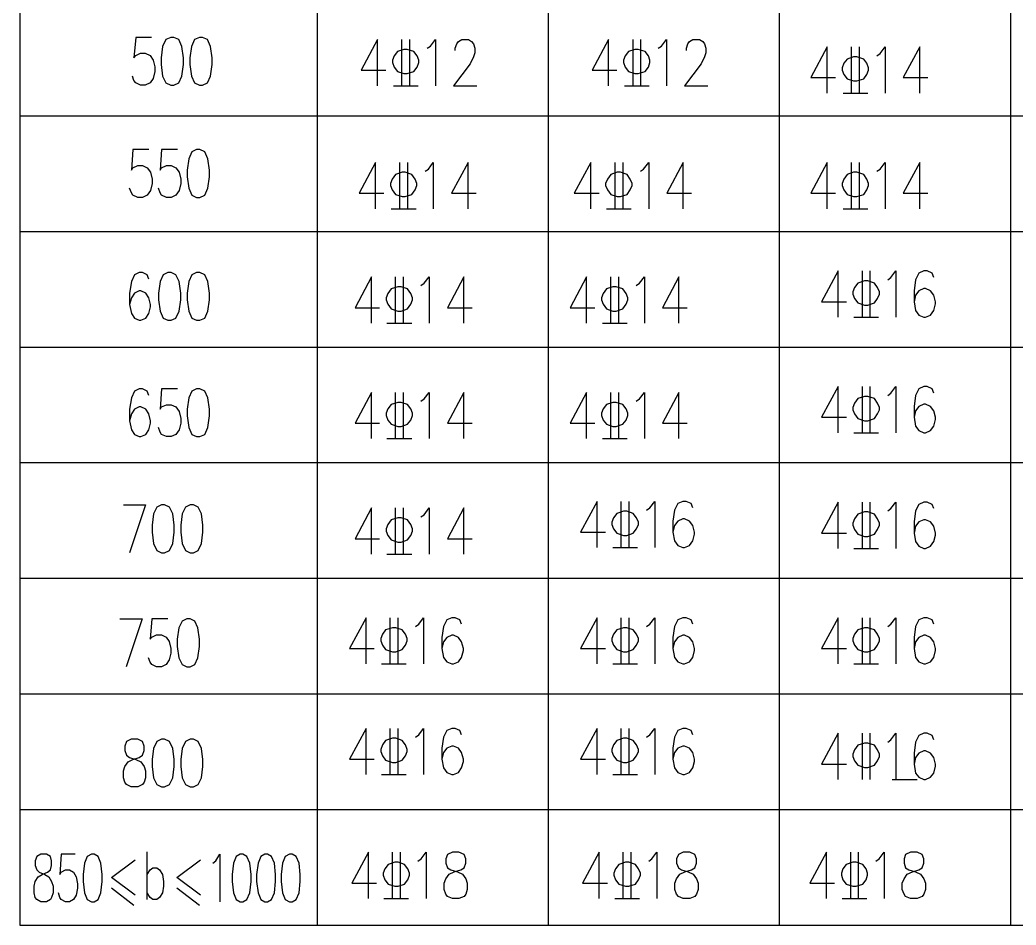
# Model space of a CAD drawing. Extents: x 3968514 to 5230306, y -516551 to -228246.
# Drawn here: x 4093341 to 4097670, y -330619 to -326686 of the extents above; entities that cross this region are included whole.
import ezdxf

# ---------------------------------------------------------------- set-up
doc = ezdxf.new("R2010")
doc.units = 0
doc.header["$LTSCALE"] = 1000
doc.header["$MEASUREMENT"] = 0
doc.layers.add('PUB_TEXT', color=7, linetype='Continuous')

# ---------------------------------------------------------------- blocks, each defined once
blk = doc.blocks.new('gegeehe')
at = {"color": 0, "linetype": 'Continuous'}
for points in [[(2737391.8, -7649416), (2752391.7, -7649416), (2752391.7, -7638865.4), (2737391.8, -7638865.4), (2737391.8, -7649416)], [(2739192.6, -7638865.4), (2739192.6, -7649416)], [(2740592.4, -7638865.4), (2740592.4, -7649416)], [(2741992.3, -7638865.4), (2741992.3, -7649416)], [(2743392.1, -7638865.4), (2743392.1, -7649416)], [(2738189.3, -7644039.3), (2738093.2, -7644039.3), (2738082.5, -7644162.8), (2738093.2, -7644149.1), (2738122.2, -7644135.4), (2738151.2, -7644135.4), (2738180.1, -7644149.1), (2738198.4, -7644176.6), (2738209.1, -7644217.7), (2738209.1, -7644246.7), (2738198.4, -7644287.9), (2738180.1, -7644315.3), (2738151.2, -7644329.1), (2738122.2, -7644329.1), (2738093.2, -7644315.3), (2738082.5, -7644301.6), (2738073.4, -7644274.2)], [(2738305.2, -7644039.3), (2738276.2, -7644053.1), (2738256.4, -7644094.2), (2738247.2, -7644162.8), (2738247.2, -7644204), (2738256.4, -7644274.2), (2738276.2, -7644315.3), (2738305.2, -7644329.1), (2738325, -7644329.1), (2738354, -7644315.3), (2738372.3, -7644274.2), (2738382.9, -7644204), (2738382.9, -7644162.8), (2738372.3, -7644094.2), (2738354, -7644053.1), (2738325, -7644039.3), (2738305.2, -7644039.3)], [(2738479, -7644039.3), (2738450, -7644053.1), (2738430.2, -7644094.2), (2738421.1, -7644162.8), (2738421.1, -7644204), (2738430.2, -7644274.2), (2738450, -7644315.3), (2738479, -7644329.1), (2738498.8, -7644329.1), (2738527.8, -7644315.3), (2738546.1, -7644274.2), (2738556.8, -7644204), (2738556.8, -7644162.8), (2738546.1, -7644094.2), (2738527.8, -7644053.1), (2738498.8, -7644039.3), (2738479, -7644039.3)], [(2739558, -7644332.1), (2739558, -7644051.5), (2739458.9, -7644239.1), (2739608.3, -7644239.1)], [(2739702.9, -7644051.5), (2739702.9, -7644332.1)], [(2739753.2, -7644332.1), (2739753.2, -7644051.5)], [(2739858.4, -7644104.9), (2739878.2, -7644092.7), (2739908.7, -7644051.5), (2739908.7, -7644332.1)], [(2740029.2, -7644118.6), (2740029.2, -7644104.9), (2740038.4, -7644079), (2740049, -7644065.3), (2740068.8, -7644051.5), (2740108.5, -7644051.5), (2740128.3, -7644065.3), (2740139, -7644079), (2740148.1, -7644104.9), (2740148.1, -7644132.3), (2740139, -7644158.3), (2740119.2, -7644199.4), (2740018.5, -7644332.1), (2740158.8, -7644332.1)], [(2740957.8, -7644332.1), (2740957.8, -7644051.5), (2740858.7, -7644239.1), (2741008.2, -7644239.1)], [(2741104.2, -7644051.5), (2741104.2, -7644332.1)], [(2741153, -7644332.1), (2741153, -7644051.5)], [(2741258.2, -7644104.9), (2741278.1, -7644092.7), (2741308.6, -7644051.5), (2741308.6, -7644332.1)], [(2741429, -7644118.6), (2741429, -7644104.9), (2741438.2, -7644079), (2741448.8, -7644065.3), (2741468.7, -7644051.5), (2741508.3, -7644051.5), (2741528.1, -7644065.3), (2741538.8, -7644079), (2741548, -7644104.9), (2741548, -7644132.3), (2741538.8, -7644158.3), (2741519, -7644199.4), (2741418.3, -7644332.1), (2741558.6, -7644332.1)], [(2739718.1, -7644112.5), (2739678.5, -7644124.7), (2739658.7, -7644152.2), (2739648, -7644178.1), (2739648, -7644191.8), (2739658.7, -7644219.3), (2739678.5, -7644245.2), (2739718.1, -7644258.9), (2739738, -7644258.9), (2739779.1, -7644245.2), (2739799, -7644219.3), (2739808.1, -7644191.8), (2739808.1, -7644178.1), (2739799, -7644152.2), (2739779.1, -7644124.7), (2739738, -7644112.5), (2739718.1, -7644112.5)], [(2741117.9, -7644112.5), (2741078.3, -7644124.7), (2741058.5, -7644152.2), (2741047.8, -7644178.1), (2741047.8, -7644191.8), (2741058.5, -7644219.3), (2741078.3, -7644245.2), (2741117.9, -7644258.9), (2741137.8, -7644258.9), (2741178.9, -7644245.2), (2741198.8, -7644219.3), (2741207.9, -7644191.8), (2741207.9, -7644178.1), (2741198.8, -7644152.2), (2741178.9, -7644124.7), (2741137.8, -7644112.5), (2741117.9, -7644112.5)], [(2742282.4, -7644377.9), (2742282.4, -7644097.3), (2742183.3, -7644283.3), (2742332.8, -7644283.3)], [(2742427.3, -7644097.3), (2742427.3, -7644377.9)], [(2742477.6, -7644377.9), (2742477.6, -7644097.3)], [(2742582.8, -7644150.6), (2742602.7, -7644136.9), (2742633.2, -7644097.3), (2742633.2, -7644377.9)], [(2742843.6, -7644377.9), (2742843.6, -7644097.3), (2742742.9, -7644283.3), (2742892.4, -7644283.3)], [(2742442.5, -7644156.7), (2742402.9, -7644170.5), (2742383.1, -7644196.4), (2742372.4, -7644223.8), (2742372.4, -7644237.6), (2742383.1, -7644263.5), (2742402.9, -7644290.9), (2742442.5, -7644303.1), (2742462.4, -7644303.1), (2742503.5, -7644290.9), (2742523.4, -7644263.5), (2742532.5, -7644237.6), (2742532.5, -7644223.8), (2742523.4, -7644196.4), (2742503.5, -7644170.5), (2742462.4, -7644156.7), (2742442.5, -7644156.7)], [(2739654.1, -7644332.1), (2739803.5, -7644332.1)], [(2741053.9, -7644332.1), (2741203.3, -7644332.1)], [(2742378.5, -7644377.9), (2742527.9, -7644377.9)], [(2737391.8, -7644515.1), (2752391.7, -7644515.1)], [(2738172.5, -7644719.4), (2738076.4, -7644719.4), (2738067.3, -7644842.9), (2738076.4, -7644829.2), (2738105.4, -7644815.5), (2738134.4, -7644815.5), (2738163.4, -7644829.2), (2738183.2, -7644856.7), (2738192.3, -7644897.8), (2738192.3, -7644925.3), (2738183.2, -7644966.5), (2738163.4, -7644995.4), (2738134.4, -7645009.2), (2738105.4, -7645009.2), (2738076.4, -7644995.4), (2738067.3, -7644981.7), (2738056.6, -7644952.7)], [(2738346.3, -7644719.4), (2738250.3, -7644719.4), (2738241.1, -7644842.9), (2738250.3, -7644829.2), (2738279.2, -7644815.5), (2738308.2, -7644815.5), (2738337.2, -7644829.2), (2738357, -7644856.7), (2738366.2, -7644897.8), (2738366.2, -7644925.3), (2738357, -7644966.5), (2738337.2, -7644995.4), (2738308.2, -7645009.2), (2738279.2, -7645009.2), (2738250.3, -7644995.4), (2738241.1, -7644981.7), (2738230.5, -7644952.7)], [(2738462.2, -7644719.4), (2738433.3, -7644733.1), (2738415, -7644774.3), (2738404.3, -7644842.9), (2738404.3, -7644884.1), (2738415, -7644952.7), (2738433.3, -7644995.4), (2738462.2, -7645009.2), (2738482.1, -7645009.2), (2738511, -7644995.4), (2738530.8, -7644952.7), (2738540, -7644884.1), (2738540, -7644842.9), (2738530.8, -7644774.3), (2738511, -7644733.1), (2738482.1, -7644719.4), (2738462.2, -7644719.4)], [(2739546.7, -7645077.8), (2739546.7, -7644797.2), (2739446.1, -7644983.2), (2739597, -7644983.2)], [(2739691.6, -7644797.2), (2739691.6, -7645077.8)], [(2739741.9, -7645077.8), (2739741.9, -7644797.2)], [(2739847.1, -7644850.6), (2739866.9, -7644836.8), (2739895.9, -7644797.2), (2739895.9, -7645077.8)], [(2740106.3, -7645077.8), (2740106.3, -7644797.2), (2740007.2, -7644983.2), (2740156.6, -7644983.2)], [(2740850.1, -7645077.8), (2740850.1, -7644797.2), (2740749.5, -7644983.2), (2740900.5, -7644983.2)], [(2740995, -7644797.2), (2740995, -7645077.8)], [(2741045.3, -7645077.8), (2741045.3, -7644797.2)], [(2741150.5, -7644850.6), (2741170.4, -7644836.8), (2741200.9, -7644797.2), (2741200.9, -7645077.8)], [(2741409.8, -7645077.8), (2741409.8, -7644797.2), (2741310.6, -7644983.2), (2741460.1, -7644983.2)], [(2742282.4, -7645077.8), (2742282.4, -7644797.2), (2742183.3, -7644983.2), (2742332.8, -7644983.2)], [(2742427.3, -7644797.2), (2742427.3, -7645077.8)], [(2742477.6, -7645077.8), (2742477.6, -7644797.2)], [(2742582.8, -7644850.6), (2742602.7, -7644836.8), (2742633.2, -7644797.2), (2742633.2, -7645077.8)], [(2742843.6, -7645077.8), (2742843.6, -7644797.2), (2742742.9, -7644983.2), (2742892.4, -7644983.2)], [(2739706.8, -7644856.7), (2739667.2, -7644870.4), (2739647.3, -7644897.8), (2739636.7, -7644923.8), (2739636.7, -7644937.5), (2739647.3, -7644963.4), (2739667.2, -7644990.9), (2739706.8, -7645003.1), (2739726.6, -7645003.1), (2739766.3, -7644990.9), (2739786.1, -7644963.4), (2739796.8, -7644937.5), (2739796.8, -7644923.8), (2739786.1, -7644897.8), (2739766.3, -7644870.4), (2739726.6, -7644856.7), (2739706.8, -7644856.7)], [(2741010.3, -7644856.7), (2740970.6, -7644870.4), (2740950.8, -7644897.8), (2740940.1, -7644923.8), (2740940.1, -7644937.5), (2740950.8, -7644963.4), (2740970.6, -7644990.9), (2741010.3, -7645003.1), (2741030.1, -7645003.1), (2741069.7, -7644990.9), (2741089.5, -7644963.4), (2741100.2, -7644937.5), (2741100.2, -7644923.8), (2741089.5, -7644897.8), (2741069.7, -7644870.4), (2741030.1, -7644856.7), (2741010.3, -7644856.7)], [(2742442.5, -7644856.7), (2742402.9, -7644870.4), (2742383.1, -7644897.8), (2742372.4, -7644923.8), (2742372.4, -7644937.5), (2742383.1, -7644963.4), (2742402.9, -7644990.9), (2742442.5, -7645003.1), (2742462.4, -7645003.1), (2742503.5, -7644990.9), (2742523.4, -7644963.4), (2742532.5, -7644937.5), (2742532.5, -7644923.8), (2742523.4, -7644897.8), (2742503.5, -7644870.4), (2742462.4, -7644856.7), (2742442.5, -7644856.7)], [(2739641.2, -7645077.8), (2739792.2, -7645077.8)], [(2740944.7, -7645077.8), (2741095.6, -7645077.8)], [(2742378.5, -7645077.8), (2742527.9, -7645077.8)], [(2737391.8, -7645215), (2752391.7, -7645215)], [(2738172.5, -7645504.7), (2738163.4, -7645477.3), (2738134.4, -7645463.6), (2738114.6, -7645463.6), (2738085.6, -7645477.3), (2738067.3, -7645518.5), (2738056.6, -7645588.6), (2738056.6, -7645657.2), (2738067.3, -7645712.1), (2738085.6, -7645739.6), (2738114.6, -7645753.3), (2738125.2, -7645753.3), (2738154.2, -7645739.6), (2738172.5, -7645712.1), (2738183.2, -7645670.9), (2738183.2, -7645657.2), (2738172.5, -7645616.1), (2738154.2, -7645588.6), (2738125.2, -7645574.9), (2738114.6, -7645574.9), (2738085.6, -7645588.6), (2738067.3, -7645616.1), (2738056.6, -7645657.2)], [(2738288.4, -7645463.6), (2738259.4, -7645477.3), (2738241.1, -7645518.5), (2738230.5, -7645588.6), (2738230.5, -7645629.8), (2738241.1, -7645698.4), (2738259.4, -7645739.6), (2738288.4, -7645753.3), (2738308.2, -7645753.3), (2738337.2, -7645739.6), (2738357, -7645698.4), (2738366.2, -7645629.8), (2738366.2, -7645588.6), (2738357, -7645518.5), (2738337.2, -7645477.3), (2738308.2, -7645463.6), (2738288.4, -7645463.6)], [(2738462.2, -7645463.6), (2738433.3, -7645477.3), (2738415, -7645518.5), (2738404.3, -7645588.6), (2738404.3, -7645629.8), (2738415, -7645698.4), (2738433.3, -7645739.6), (2738462.2, -7645753.3), (2738482.1, -7645753.3), (2738511, -7645739.6), (2738530.8, -7645698.4), (2738540, -7645629.8), (2738540, -7645588.6), (2738530.8, -7645518.5), (2738511, -7645477.3), (2738482.1, -7645463.6), (2738462.2, -7645463.6)], [(2742348.3, -7645735), (2742348.3, -7645454.4), (2742247.7, -7645640.4), (2742398.7, -7645640.4)], [(2742493.2, -7645454.4), (2742493.2, -7645735)], [(2742543.5, -7645735), (2742543.5, -7645454.4)], [(2742648.7, -7645507.8), (2742668.6, -7645494.1), (2742697.5, -7645454.4), (2742697.5, -7645735)], [(2742927.8, -7645494.1), (2742918.6, -7645468.1), (2742888.1, -7645454.4), (2742868.3, -7645454.4), (2742837.8, -7645468.1), (2742818, -7645507.8), (2742808.8, -7645574.9), (2742808.8, -7645640.4), (2742818, -7645693.8), (2742837.8, -7645721.3), (2742868.3, -7645735), (2742877.5, -7645735), (2742908, -7645721.3), (2742927.8, -7645693.8), (2742938.5, -7645654.2), (2742938.5, -7645640.4), (2742927.8, -7645600.8), (2742908, -7645574.9), (2742877.5, -7645561.2), (2742868.3, -7645561.2), (2742837.8, -7645574.9), (2742818, -7645600.8), (2742808.8, -7645640.4)], [(2739520.8, -7645770.1), (2739520.8, -7645489.5), (2739421.7, -7645677), (2739571.1, -7645677)], [(2739665.6, -7645489.5), (2739665.6, -7645770.1)], [(2739716, -7645770.1), (2739716, -7645489.5)], [(2739821.2, -7645542.9), (2739841, -7645529.1), (2739871.5, -7645489.5), (2739871.5, -7645770.1)], [(2740080.4, -7645770.1), (2740080.4, -7645489.5), (2739981.3, -7645677), (2740130.7, -7645677)], [(2740824.2, -7645770.1), (2740824.2, -7645489.5), (2740725.1, -7645677), (2740874.5, -7645677)], [(2740969.1, -7645489.5), (2740969.1, -7645770.1)], [(2741019.4, -7645770.1), (2741019.4, -7645489.5)], [(2741124.6, -7645542.9), (2741144.4, -7645529.1), (2741174.9, -7645489.5), (2741174.9, -7645770.1)], [(2741383.8, -7645770.1), (2741383.8, -7645489.5), (2741284.7, -7645677), (2741434.2, -7645677)], [(2742508.4, -7645513.9), (2742468.8, -7645527.6), (2742447.4, -7645555.1), (2742438.3, -7645581), (2742438.3, -7645594.7), (2742447.4, -7645620.6), (2742468.8, -7645648.1), (2742508.4, -7645661.8), (2742528.3, -7645661.8), (2742567.9, -7645648.1), (2742587.7, -7645620.6), (2742598.4, -7645594.7), (2742598.4, -7645581), (2742587.7, -7645555.1), (2742567.9, -7645527.6), (2742528.3, -7645513.9), (2742508.4, -7645513.9)], [(2739680.9, -7645550.5), (2739641.2, -7645562.7), (2739621.4, -7645590.1), (2739610.8, -7645616.1), (2739610.8, -7645629.8), (2739621.4, -7645655.7), (2739641.2, -7645683.1), (2739680.9, -7645696.9), (2739700.7, -7645696.9), (2739740.4, -7645683.1), (2739760.2, -7645655.7), (2739770.9, -7645629.8), (2739770.9, -7645616.1), (2739760.2, -7645590.1), (2739740.4, -7645562.7), (2739700.7, -7645550.5), (2739680.9, -7645550.5)], [(2740984.3, -7645550.5), (2740944.7, -7645562.7), (2740924.9, -7645590.1), (2740914.2, -7645616.1), (2740914.2, -7645629.8), (2740924.9, -7645655.7), (2740944.7, -7645683.1), (2740984.3, -7645696.9), (2741004.2, -7645696.9), (2741043.8, -7645683.1), (2741065.1, -7645655.7), (2741074.3, -7645629.8), (2741074.3, -7645616.1), (2741065.1, -7645590.1), (2741043.8, -7645562.7), (2741004.2, -7645550.5), (2740984.3, -7645550.5)], [(2742442.9, -7645735), (2742593.8, -7645735)], [(2739615.3, -7645770.1), (2739766.3, -7645770.1)], [(2740920.3, -7645770.1), (2741069.7, -7645770.1)], [(2737391.8, -7645914.9), (2752391.7, -7645914.9)], [(2738172.5, -7646209.2), (2738163.4, -7646181.8), (2738134.4, -7646168.1), (2738114.6, -7646168.1), (2738085.6, -7646181.8), (2738067.3, -7646223), (2738056.6, -7646291.6), (2738056.6, -7646361.7), (2738067.3, -7646416.6), (2738085.6, -7646444.1), (2738114.6, -7646457.8), (2738125.2, -7646457.8), (2738154.2, -7646444.1), (2738172.5, -7646416.6), (2738183.2, -7646375.4), (2738183.2, -7646361.7), (2738172.5, -7646319), (2738154.2, -7646291.6), (2738125.2, -7646277.8), (2738114.6, -7646277.8), (2738085.6, -7646291.6), (2738067.3, -7646319), (2738056.6, -7646361.7)], [(2738346.3, -7646168.1), (2738250.3, -7646168.1), (2738241.1, -7646291.6), (2738250.3, -7646277.8), (2738279.2, -7646264.1), (2738308.2, -7646264.1), (2738337.2, -7646277.8), (2738357, -7646305.3), (2738366.2, -7646348), (2738366.2, -7646375.4), (2738357, -7646416.6), (2738337.2, -7646444.1), (2738308.2, -7646457.8), (2738279.2, -7646457.8), (2738250.3, -7646444.1), (2738241.1, -7646430.3), (2738230.5, -7646402.9)], [(2738462.2, -7646168.1), (2738433.3, -7646181.8), (2738415, -7646223), (2738404.3, -7646291.6), (2738404.3, -7646332.7), (2738415, -7646402.9), (2738433.3, -7646444.1), (2738462.2, -7646457.8), (2738482.1, -7646457.8), (2738511, -7646444.1), (2738530.8, -7646402.9), (2738540, -7646332.7), (2738540, -7646291.6), (2738530.8, -7646223), (2738511, -7646181.8), (2738482.1, -7646168.1), (2738462.2, -7646168.1)], [(2742348.3, -7646434.9), (2742348.3, -7646154.3), (2742247.7, -7646340.4), (2742398.7, -7646340.4)], [(2742493.2, -7646154.3), (2742493.2, -7646434.9)], [(2742543.5, -7646434.9), (2742543.5, -7646154.3)], [(2742648.7, -7646207.7), (2742668.6, -7646194), (2742697.5, -7646154.3), (2742697.5, -7646434.9)], [(2742927.8, -7646194), (2742918.6, -7646168.1), (2742888.1, -7646154.3), (2742868.3, -7646154.3), (2742837.8, -7646168.1), (2742818, -7646207.7), (2742808.8, -7646274.8), (2742808.8, -7646340.4), (2742818, -7646393.7), (2742837.8, -7646421.2), (2742868.3, -7646434.9), (2742877.5, -7646434.9), (2742908, -7646421.2), (2742927.8, -7646393.7), (2742938.5, -7646354.1), (2742938.5, -7646340.4), (2742927.8, -7646300.7), (2742908, -7646274.8), (2742877.5, -7646261.1), (2742868.3, -7646261.1), (2742837.8, -7646274.8), (2742818, -7646300.7), (2742808.8, -7646340.4)], [(2739520.8, -7646470), (2739520.8, -7646189.4), (2739421.7, -7646377), (2739571.1, -7646377)], [(2739665.6, -7646189.4), (2739665.6, -7646470)], [(2739716, -7646470), (2739716, -7646189.4)], [(2739821.2, -7646242.8), (2739841, -7646229.1), (2739871.5, -7646189.4), (2739871.5, -7646470)], [(2740080.4, -7646470), (2740080.4, -7646189.4), (2739981.3, -7646377), (2740130.7, -7646377)], [(2740824.2, -7646470), (2740824.2, -7646189.4), (2740725.1, -7646377), (2740874.5, -7646377)], [(2740969.1, -7646189.4), (2740969.1, -7646470)], [(2741019.4, -7646470), (2741019.4, -7646189.4)], [(2741124.6, -7646242.8), (2741144.4, -7646229.1), (2741174.9, -7646189.4), (2741174.9, -7646470)], [(2741383.8, -7646470), (2741383.8, -7646189.4), (2741284.7, -7646377), (2741434.2, -7646377)], [(2742508.4, -7646213.8), (2742468.8, -7646227.5), (2742447.4, -7646255), (2742438.3, -7646280.9), (2742438.3, -7646294.6), (2742447.4, -7646320.5), (2742468.8, -7646348), (2742508.4, -7646361.7), (2742528.3, -7646361.7), (2742567.9, -7646348), (2742587.7, -7646320.5), (2742598.4, -7646294.6), (2742598.4, -7646280.9), (2742587.7, -7646255), (2742567.9, -7646227.5), (2742528.3, -7646213.8), (2742508.4, -7646213.8)], [(2739680.9, -7646250.4), (2739641.2, -7646262.6), (2739621.4, -7646290), (2739610.8, -7646316), (2739610.8, -7646329.7), (2739621.4, -7646357.1), (2739641.2, -7646383.1), (2739680.9, -7646396.8), (2739700.7, -7646396.8), (2739740.4, -7646383.1), (2739760.2, -7646357.1), (2739770.9, -7646329.7), (2739770.9, -7646316), (2739760.2, -7646290), (2739740.4, -7646262.6), (2739700.7, -7646250.4), (2739680.9, -7646250.4)], [(2740984.3, -7646250.4), (2740944.7, -7646262.6), (2740924.9, -7646290), (2740914.2, -7646316), (2740914.2, -7646329.7), (2740924.9, -7646357.1), (2740944.7, -7646383.1), (2740984.3, -7646396.8), (2741004.2, -7646396.8), (2741043.8, -7646383.1), (2741065.1, -7646357.1), (2741074.3, -7646329.7), (2741074.3, -7646316), (2741065.1, -7646290), (2741043.8, -7646262.6), (2741004.2, -7646250.4), (2740984.3, -7646250.4)], [(2739615.3, -7646470), (2739766.3, -7646470)], [(2740920.3, -7646470), (2741069.7, -7646470)], [(2742442.9, -7646434.9), (2742593.8, -7646434.9)], [(2737391.8, -7646614.8), (2752391.7, -7646614.8)], [(2740888.2, -7647128.7), (2740888.2, -7646849.7), (2740787.5, -7647035.7), (2740938.5, -7647035.7)], [(2741033, -7646849.7), (2741033, -7647128.7)], [(2741083.4, -7647128.7), (2741083.4, -7646849.7)], [(2741188.6, -7646903), (2741208.4, -7646889.3), (2741237.4, -7646849.7), (2741237.4, -7647128.7)], [(2741467.6, -7646889.3), (2741458.5, -7646863.4), (2741428, -7646849.7), (2741408.2, -7646849.7), (2741377.7, -7646863.4), (2741357.8, -7646903), (2741347.2, -7646970.1), (2741347.2, -7647035.7), (2741357.8, -7647089.1), (2741377.7, -7647116.5), (2741408.2, -7647128.7), (2741417.3, -7647128.7), (2741447.8, -7647116.5), (2741467.6, -7647089.1), (2741478.3, -7647049.4), (2741478.3, -7647035.7), (2741467.6, -7646996.1), (2741447.8, -7646970.1), (2741417.3, -7646956.4), (2741408.2, -7646956.4), (2741377.7, -7646970.1), (2741357.8, -7646996.1), (2741347.2, -7647035.7)], [(2738018.5, -7646871), (2738152.7, -7646871), (2738056.6, -7647160.8)], [(2738250.3, -7646871), (2738221.3, -7646884.7), (2738201.5, -7646925.9), (2738192.3, -7646994.5), (2738192.3, -7647035.7), (2738201.5, -7647105.9), (2738221.3, -7647147), (2738250.3, -7647160.8), (2738268.6, -7647160.8), (2738297.5, -7647147), (2738317.4, -7647105.9), (2738326.5, -7647035.7), (2738326.5, -7646994.5), (2738317.4, -7646925.9), (2738297.5, -7646884.7), (2738268.6, -7646871), (2738250.3, -7646871)], [(2738424.1, -7646871), (2738395.1, -7646884.7), (2738375.3, -7646925.9), (2738366.2, -7646994.5), (2738366.2, -7647035.7), (2738375.3, -7647105.9), (2738395.1, -7647147), (2738424.1, -7647160.8), (2738442.4, -7647160.8), (2738471.4, -7647147), (2738491.2, -7647105.9), (2738500.4, -7647035.7), (2738500.4, -7646994.5), (2738491.2, -7646925.9), (2738471.4, -7646884.7), (2738442.4, -7646871), (2738424.1, -7646871)], [(2739520.8, -7647169.9), (2739520.8, -7646889.3), (2739421.7, -7647076.9), (2739571.1, -7647076.9)], [(2739665.6, -7646889.3), (2739665.6, -7647169.9)], [(2739716, -7647169.9), (2739716, -7646889.3)], [(2739821.2, -7646942.7), (2739841, -7646930.5), (2739871.5, -7646889.3), (2739871.5, -7647169.9)], [(2740080.4, -7647169.9), (2740080.4, -7646889.3), (2739981.3, -7647076.9), (2740130.7, -7647076.9)], [(2741048.3, -7646909.1), (2741007.1, -7646922.9), (2740987.3, -7646948.8), (2740978.2, -7646976.2), (2740978.2, -7646990), (2740987.3, -7647015.9), (2741007.1, -7647043.3), (2741048.3, -7647055.5), (2741068.1, -7647055.5), (2741107.8, -7647043.3), (2741127.6, -7647015.9), (2741138.3, -7646990), (2741138.3, -7646976.2), (2741127.6, -7646948.8), (2741107.8, -7646922.9), (2741068.1, -7646909.1), (2741048.3, -7646909.1)], [(2742348.3, -7647134.8), (2742348.3, -7646854.3), (2742247.7, -7647041.8), (2742398.7, -7647041.8)], [(2742493.2, -7646854.3), (2742493.2, -7647134.8)], [(2742543.5, -7647134.8), (2742543.5, -7646854.3)], [(2742648.7, -7646907.6), (2742668.6, -7646893.9), (2742697.5, -7646854.3), (2742697.5, -7647134.8)], [(2742927.8, -7646893.9), (2742918.6, -7646868), (2742888.1, -7646854.3), (2742868.3, -7646854.3), (2742837.8, -7646868), (2742818, -7646907.6), (2742808.8, -7646974.7), (2742808.8, -7647041.8), (2742818, -7647093.7), (2742837.8, -7647121.1), (2742868.3, -7647134.8), (2742877.5, -7647134.8), (2742908, -7647121.1), (2742927.8, -7647093.7), (2742938.5, -7647054), (2742938.5, -7647041.8), (2742927.8, -7647000.6), (2742908, -7646974.7), (2742877.5, -7646961), (2742868.3, -7646961), (2742837.8, -7646974.7), (2742818, -7647000.6), (2742808.8, -7647041.8)], [(2739680.9, -7646950.3), (2739641.2, -7646962.5), (2739621.4, -7646990), (2739610.8, -7647015.9), (2739610.8, -7647029.6), (2739621.4, -7647057.1), (2739641.2, -7647083), (2739680.9, -7647096.7), (2739700.7, -7647096.7), (2739740.4, -7647083), (2739760.2, -7647057.1), (2739770.9, -7647029.6), (2739770.9, -7647015.9), (2739760.2, -7646990), (2739740.4, -7646962.5), (2739700.7, -7646950.3), (2739680.9, -7646950.3)], [(2742508.4, -7646913.7), (2742468.8, -7646927.4), (2742447.4, -7646954.9), (2742438.3, -7646980.8), (2742438.3, -7646994.5), (2742447.4, -7647020.5), (2742468.8, -7647047.9), (2742508.4, -7647061.6), (2742528.3, -7647061.6), (2742567.9, -7647047.9), (2742587.7, -7647020.5), (2742598.4, -7646994.5), (2742598.4, -7646980.8), (2742587.7, -7646954.9), (2742567.9, -7646927.4), (2742528.3, -7646913.7), (2742508.4, -7646913.7)], [(2740982.7, -7647128.7), (2741132.2, -7647128.7)], [(2742442.9, -7647134.8), (2742593.8, -7647134.8)], [(2739615.3, -7647169.9), (2739766.3, -7647169.9)], [(2737391.8, -7647314.8), (2752391.7, -7647314.8)], [(2737997.2, -7647561.8), (2738132.9, -7647561.8), (2738035.3, -7647851.5)], [(2738286.9, -7647561.8), (2738190.8, -7647561.8), (2738180.1, -7647685.3), (2738190.8, -7647671.6), (2738219.8, -7647657.9), (2738248.8, -7647657.9), (2738277.7, -7647671.6), (2738296, -7647699), (2738306.7, -7647741.7), (2738306.7, -7647769.2), (2738296, -7647810.3), (2738277.7, -7647837.8), (2738248.8, -7647851.5), (2738219.8, -7647851.5), (2738190.8, -7647837.8), (2738180.1, -7647824.1), (2738171, -7647796.6)], [(2738402.8, -7647561.8), (2738373.8, -7647575.5), (2738354, -7647616.7), (2738344.8, -7647685.3), (2738344.8, -7647728), (2738354, -7647796.6), (2738373.8, -7647837.8), (2738402.8, -7647851.5), (2738422.6, -7647851.5), (2738451.6, -7647837.8), (2738469.9, -7647796.6), (2738480.5, -7647728), (2738480.5, -7647685.3), (2738469.9, -7647616.7), (2738451.6, -7647575.5), (2738422.6, -7647561.8), (2738402.8, -7647561.8)], [(2739488.4, -7647834.7), (2739488.4, -7647554.2), (2739387.7, -7647741.7), (2739537.2, -7647741.7)], [(2739633.2, -7647554.2), (2739633.2, -7647834.7)], [(2739683.6, -7647834.7), (2739683.6, -7647554.2)], [(2739787.2, -7647607.5), (2739808.6, -7647593.8), (2739837.6, -7647554.2), (2739837.6, -7647834.7)], [(2740067.8, -7647593.8), (2740057.1, -7647567.9), (2740028.2, -7647554.2), (2740008.4, -7647554.2), (2739977.9, -7647567.9), (2739958, -7647607.5), (2739947.4, -7647674.6), (2739947.4, -7647741.7), (2739958, -7647795.1), (2739977.9, -7647821), (2740008.4, -7647834.7), (2740017.5, -7647834.7), (2740048, -7647821), (2740067.8, -7647795.1), (2740078.5, -7647753.9), (2740078.5, -7647741.7), (2740067.8, -7647700.6), (2740048, -7647674.6), (2740017.5, -7647660.9), (2740008.4, -7647660.9), (2739977.9, -7647674.6), (2739958, -7647700.6), (2739947.4, -7647741.7)], [(2740888.2, -7647834.7), (2740888.2, -7647554.2), (2740787.5, -7647741.7), (2740938.5, -7647741.7)], [(2741033, -7647554.2), (2741033, -7647834.7)], [(2741083.4, -7647834.7), (2741083.4, -7647554.2)], [(2741188.6, -7647607.5), (2741208.4, -7647593.8), (2741237.4, -7647554.2), (2741237.4, -7647834.7)], [(2741467.6, -7647593.8), (2741458.5, -7647567.9), (2741428, -7647554.2), (2741408.2, -7647554.2), (2741377.7, -7647567.9), (2741357.8, -7647607.5), (2741347.2, -7647674.6), (2741347.2, -7647741.7), (2741357.8, -7647795.1), (2741377.7, -7647821), (2741408.2, -7647834.7), (2741417.3, -7647834.7), (2741447.8, -7647821), (2741467.6, -7647795.1), (2741478.3, -7647753.9), (2741478.3, -7647741.7), (2741467.6, -7647700.6), (2741447.8, -7647674.6), (2741417.3, -7647660.9), (2741408.2, -7647660.9), (2741377.7, -7647674.6), (2741357.8, -7647700.6), (2741347.2, -7647741.7)], [(2742348.3, -7647834.7), (2742348.3, -7647554.2), (2742247.7, -7647741.7), (2742398.7, -7647741.7)], [(2742493.2, -7647554.2), (2742493.2, -7647834.7)], [(2742543.5, -7647834.7), (2742543.5, -7647554.2)], [(2742648.7, -7647607.5), (2742668.6, -7647593.8), (2742697.5, -7647554.2), (2742697.5, -7647834.7)], [(2742927.8, -7647593.8), (2742918.6, -7647567.9), (2742888.1, -7647554.2), (2742868.3, -7647554.2), (2742837.8, -7647567.9), (2742818, -7647607.5), (2742808.8, -7647674.6), (2742808.8, -7647741.7), (2742818, -7647795.1), (2742837.8, -7647821), (2742868.3, -7647834.7), (2742877.5, -7647834.7), (2742908, -7647821), (2742927.8, -7647795.1), (2742938.5, -7647753.9), (2742938.5, -7647741.7), (2742927.8, -7647700.6), (2742908, -7647674.6), (2742877.5, -7647660.9), (2742868.3, -7647660.9), (2742837.8, -7647674.6), (2742818, -7647700.6), (2742808.8, -7647741.7)], [(2739648.5, -7647615.2), (2739607.3, -7647627.4), (2739587.5, -7647654.8), (2739578.3, -7647680.7), (2739578.3, -7647694.5), (2739587.5, -7647720.4), (2739607.3, -7647747.8), (2739648.5, -7647761.6), (2739668.3, -7647761.6), (2739708, -7647747.8), (2739727.8, -7647720.4), (2739738.5, -7647694.5), (2739738.5, -7647680.7), (2739727.8, -7647654.8), (2739708, -7647627.4), (2739668.3, -7647615.2), (2739648.5, -7647615.2)], [(2741048.3, -7647615.2), (2741007.1, -7647627.4), (2740987.3, -7647654.8), (2740978.2, -7647680.7), (2740978.2, -7647694.5), (2740987.3, -7647720.4), (2741007.1, -7647747.8), (2741048.3, -7647761.6), (2741068.1, -7647761.6), (2741107.8, -7647747.8), (2741127.6, -7647720.4), (2741138.3, -7647694.5), (2741138.3, -7647680.7), (2741127.6, -7647654.8), (2741107.8, -7647627.4), (2741068.1, -7647615.2), (2741048.3, -7647615.2)], [(2742508.4, -7647615.2), (2742468.8, -7647627.4), (2742447.4, -7647654.8), (2742438.3, -7647680.7), (2742438.3, -7647694.5), (2742447.4, -7647720.4), (2742468.8, -7647747.8), (2742508.4, -7647761.6), (2742528.3, -7647761.6), (2742567.9, -7647747.8), (2742587.7, -7647720.4), (2742598.4, -7647694.5), (2742598.4, -7647680.7), (2742587.7, -7647654.8), (2742567.9, -7647627.4), (2742528.3, -7647615.2), (2742508.4, -7647615.2)], [(2739582.9, -7647834.7), (2739732.4, -7647834.7)], [(2740982.7, -7647834.7), (2741132.2, -7647834.7)], [(2742442.9, -7647834.7), (2742593.8, -7647834.7)], [(2737391.8, -7648014.7), (2752391.7, -7648014.7)], [(2739488.4, -7648504.2), (2739488.4, -7648225.1), (2739387.7, -7648411.1), (2739537.2, -7648411.1)], [(2739633.2, -7648225.1), (2739633.2, -7648504.2)], [(2739683.6, -7648504.2), (2739683.6, -7648225.1)], [(2739787.2, -7648278.5), (2739808.6, -7648264.8), (2739837.6, -7648225.1), (2739837.6, -7648504.2)], [(2740067.8, -7648264.8), (2740057.1, -7648237.3), (2740028.2, -7648225.1), (2740008.4, -7648225.1), (2739977.9, -7648237.3), (2739958, -7648278.5), (2739947.4, -7648344.1), (2739947.4, -7648411.1), (2739958, -7648464.5), (2739977.9, -7648492), (2740008.4, -7648504.2), (2740017.5, -7648504.2), (2740048, -7648492), (2740067.8, -7648464.5), (2740078.5, -7648424.9), (2740078.5, -7648411.1), (2740067.8, -7648371.5), (2740048, -7648344.1), (2740017.5, -7648331.9), (2740008.4, -7648331.9), (2739977.9, -7648344.1), (2739958, -7648371.5), (2739947.4, -7648411.1)], [(2740888.2, -7648504.2), (2740888.2, -7648225.1), (2740787.5, -7648411.1), (2740938.5, -7648411.1)], [(2741033, -7648225.1), (2741033, -7648504.2)], [(2741083.4, -7648504.2), (2741083.4, -7648225.1)], [(2741188.6, -7648278.5), (2741208.4, -7648264.8), (2741237.4, -7648225.1), (2741237.4, -7648504.2)], [(2741467.6, -7648264.8), (2741458.5, -7648237.3), (2741428, -7648225.1), (2741408.2, -7648225.1), (2741377.7, -7648237.3), (2741357.8, -7648278.5), (2741347.2, -7648344.1), (2741347.2, -7648411.1), (2741357.8, -7648464.5), (2741377.7, -7648492), (2741408.2, -7648504.2), (2741417.3, -7648504.2), (2741447.8, -7648492), (2741467.6, -7648464.5), (2741478.3, -7648424.9), (2741478.3, -7648411.1), (2741467.6, -7648371.5), (2741447.8, -7648344.1), (2741417.3, -7648331.9), (2741408.2, -7648331.9), (2741377.7, -7648344.1), (2741357.8, -7648371.5), (2741347.2, -7648411.1)], [(2738065.8, -7648290.7), (2738036.8, -7648304.4), (2738027.6, -7648331.9), (2738027.6, -7648359.3), (2738036.8, -7648386.8), (2738056.6, -7648400.5), (2738094.7, -7648414.2), (2738123.7, -7648427.9), (2738143.5, -7648455.4), (2738152.7, -7648482.8), (2738152.7, -7648524), (2738143.5, -7648551.4), (2738134.4, -7648565.2), (2738105.4, -7648578.9), (2738065.8, -7648578.9), (2738036.8, -7648565.2), (2738027.6, -7648551.4), (2738018.5, -7648524), (2738018.5, -7648482.8), (2738027.6, -7648455.4), (2738047.5, -7648427.9), (2738076.4, -7648414.2), (2738114.6, -7648400.5), (2738134.4, -7648386.8), (2738143.5, -7648359.3), (2738143.5, -7648331.9), (2738134.4, -7648304.4), (2738105.4, -7648290.7), (2738065.8, -7648290.7)], [(2738250.3, -7648290.7), (2738221.3, -7648304.4), (2738201.5, -7648345.6), (2738192.3, -7648414.2), (2738192.3, -7648455.4), (2738201.5, -7648524), (2738221.3, -7648565.2), (2738250.3, -7648578.9), (2738268.6, -7648578.9), (2738297.5, -7648565.2), (2738317.4, -7648524), (2738326.5, -7648455.4), (2738326.5, -7648414.2), (2738317.4, -7648345.6), (2738297.5, -7648304.4), (2738268.6, -7648290.7), (2738250.3, -7648290.7)], [(2738424.1, -7648290.7), (2738395.1, -7648304.4), (2738375.3, -7648345.6), (2738366.2, -7648414.2), (2738366.2, -7648455.4), (2738375.3, -7648524), (2738395.1, -7648565.2), (2738424.1, -7648578.9), (2738442.4, -7648578.9), (2738471.4, -7648565.2), (2738491.2, -7648524), (2738500.4, -7648455.4), (2738500.4, -7648414.2), (2738491.2, -7648345.6), (2738471.4, -7648304.4), (2738442.4, -7648290.7), (2738424.1, -7648290.7)], [(2739648.5, -7648284.6), (2739607.3, -7648298.3), (2739587.5, -7648324.2), (2739578.3, -7648351.7), (2739578.3, -7648363.9), (2739587.5, -7648391.3), (2739607.3, -7648417.2), (2739648.5, -7648431), (2739668.3, -7648431), (2739708, -7648417.2), (2739727.8, -7648391.3), (2739738.5, -7648363.9), (2739738.5, -7648351.7), (2739727.8, -7648324.2), (2739708, -7648298.3), (2739668.3, -7648284.6), (2739648.5, -7648284.6)], [(2741048.3, -7648284.6), (2741007.1, -7648298.3), (2740987.3, -7648324.2), (2740978.2, -7648351.7), (2740978.2, -7648363.9), (2740987.3, -7648391.3), (2741007.1, -7648417.2), (2741048.3, -7648431), (2741068.1, -7648431), (2741107.8, -7648417.2), (2741127.6, -7648391.3), (2741138.3, -7648363.9), (2741138.3, -7648351.7), (2741127.6, -7648324.2), (2741107.8, -7648298.3), (2741068.1, -7648284.6), (2741048.3, -7648284.6)], [(2742348.3, -7648534.7), (2742348.3, -7648254.1), (2742247.7, -7648441.6), (2742398.7, -7648441.6)], [(2742493.2, -7648254.1), (2742493.2, -7648534.7)], [(2742543.5, -7648534.7), (2742543.5, -7648254.1)], [(2742648.7, -7648307.5), (2742668.6, -7648293.7), (2742697.5, -7648254.1), (2742697.5, -7648534.7)], [(2742927.8, -7648293.7), (2742918.6, -7648267.8), (2742888.1, -7648254.1), (2742868.3, -7648254.1), (2742837.8, -7648267.8), (2742818, -7648307.5), (2742808.8, -7648374.6), (2742808.8, -7648441.6), (2742818, -7648495), (2742837.8, -7648520.9), (2742868.3, -7648534.7), (2742877.5, -7648534.7), (2742908, -7648520.9), (2742927.8, -7648495), (2742938.5, -7648453.8), (2742938.5, -7648441.6), (2742927.8, -7648400.5), (2742908, -7648374.6), (2742877.5, -7648360.8), (2742868.3, -7648360.8), (2742837.8, -7648374.6), (2742818, -7648400.5), (2742808.8, -7648441.6)], [(2742508.4, -7648315.1), (2742468.8, -7648327.3), (2742447.4, -7648354.7), (2742438.3, -7648380.7), (2742438.3, -7648394.4), (2742447.4, -7648421.8), (2742468.8, -7648447.7), (2742508.4, -7648461.5), (2742528.3, -7648461.5), (2742567.9, -7648447.7), (2742587.7, -7648421.8), (2742598.4, -7648394.4), (2742598.4, -7648380.7), (2742587.7, -7648354.7), (2742567.9, -7648327.3), (2742528.3, -7648315.1), (2742508.4, -7648315.1)], [(2739582.9, -7648504.2), (2739732.4, -7648504.2)], [(2740982.7, -7648504.2), (2741132.2, -7648504.2)], [(2742676.2, -7648534.7), (2742827.2, -7648534.7)], [(2737391.8, -7648716.1), (2752391.7, -7648716.1)], [(2737518.3, -7648986), (2737494, -7648999.8), (2737484.8, -7649027.2), (2737484.8, -7649054.6), (2737494, -7649082.1), (2737509.2, -7649095.8), (2737542.7, -7649109.5), (2737567.1, -7649123.3), (2737583.9, -7649152.2), (2737593.1, -7649179.7), (2737593.1, -7649220.9), (2737583.9, -7649248.3), (2737576.3, -7649262), (2737551.9, -7649275.8), (2737518.3, -7649275.8), (2737494, -7649262), (2737484.8, -7649248.3), (2737477.2, -7649220.9), (2737477.2, -7649179.7), (2737484.8, -7649152.2), (2737501.6, -7649123.3), (2737526, -7649109.5), (2737559.5, -7649095.8), (2737576.3, -7649082.1), (2737583.9, -7649054.6), (2737583.9, -7649027.2), (2737576.3, -7648999.8), (2737551.9, -7648986), (2737518.3, -7648986)], [(2737725.7, -7648986), (2737641.9, -7648986), (2737634.2, -7649109.5), (2737641.9, -7649095.8), (2737667.8, -7649082.1), (2737692.2, -7649082.1), (2737716.6, -7649095.8), (2737733.4, -7649123.3), (2737741, -7649166), (2737741, -7649193.4), (2737733.4, -7649234.6), (2737716.6, -7649262), (2737692.2, -7649275.8), (2737667.8, -7649275.8), (2737641.9, -7649262), (2737634.2, -7649248.3), (2737625.1, -7649220.9)], [(2737824.8, -7648986), (2737798.9, -7648999.8), (2737783.7, -7649040.9), (2737774.5, -7649109.5), (2737774.5, -7649152.2), (2737783.7, -7649220.9), (2737798.9, -7649262), (2737824.8, -7649275.8), (2737841.6, -7649275.8), (2737866, -7649262), (2737882.8, -7649220.9), (2737890.4, -7649152.2), (2737890.4, -7649109.5), (2737882.8, -7649040.9), (2737866, -7648999.8), (2737841.6, -7648986), (2737824.8, -7648986)], [(2738090.2, -7649234.6), (2737946.8, -7649127.8), (2738090.2, -7649021.1)], [(2738163.4, -7649262), (2738163.4, -7648972.3)], [(2738486.6, -7649234.6), (2738343.3, -7649127.8), (2738486.6, -7649021.1)], [(2738561.3, -7649040.9), (2738578.1, -7649027.2), (2738602.5, -7648986), (2738602.5, -7649275.8)], [(2738726, -7648986), (2738701.6, -7648999.8), (2738684.9, -7649040.9), (2738677.2, -7649109.5), (2738677.2, -7649152.2), (2738684.9, -7649220.9), (2738701.6, -7649262), (2738726, -7649275.8), (2738742.8, -7649275.8), (2738767.2, -7649262), (2738784, -7649220.9), (2738793.1, -7649152.2), (2738793.1, -7649109.5), (2738784, -7649040.9), (2738767.2, -7648999.8), (2738742.8, -7648986), (2738726, -7648986)], [(2738875.5, -7648986), (2738851.1, -7648999.8), (2738834.3, -7649040.9), (2738825.1, -7649109.5), (2738825.1, -7649152.2), (2738834.3, -7649220.9), (2738851.1, -7649262), (2738875.5, -7649275.8), (2738892.2, -7649275.8), (2738916.6, -7649262), (2738933.4, -7649220.9), (2738941, -7649152.2), (2738941, -7649109.5), (2738933.4, -7649040.9), (2738916.6, -7648999.8), (2738892.2, -7648986), (2738875.5, -7648986)], [(2739024.9, -7648986), (2738999, -7648999.8), (2738982.2, -7649040.9), (2738974.6, -7649109.5), (2738974.6, -7649152.2), (2738982.2, -7649220.9), (2738999, -7649262), (2739024.9, -7649275.8), (2739040.1, -7649275.8), (2739066.1, -7649262), (2739082.8, -7649220.9), (2739090.5, -7649152.2), (2739090.5, -7649109.5), (2739082.8, -7649040.9), (2739066.1, -7648999.8), (2739040.1, -7648986), (2739024.9, -7648986)], [(2739502.7, -7649254.4), (2739502.7, -7648975.4), (2739402.1, -7649161.4), (2739551.5, -7649161.4)], [(2739647.6, -7648975.4), (2739647.6, -7649254.4)], [(2739697.9, -7649254.4), (2739697.9, -7648975.4)], [(2739801.6, -7649028.7), (2739822.9, -7649015), (2739851.9, -7648975.4), (2739851.9, -7649254.4)], [(2740012, -7648975.4), (2739981.5, -7648987.6), (2739972.4, -7649015), (2739972.4, -7649040.9), (2739981.5, -7649068.4), (2740002.9, -7649082.1), (2740042.5, -7649094.3), (2740073, -7649108), (2740092.8, -7649135.5), (2740102, -7649161.4), (2740102, -7649201), (2740092.8, -7649228.5), (2740082.2, -7649242.2), (2740051.7, -7649254.4), (2740012, -7649254.4), (2739981.5, -7649242.2), (2739972.4, -7649228.5), (2739961.7, -7649201), (2739961.7, -7649161.4), (2739972.4, -7649135.5), (2739992.2, -7649108), (2740022.7, -7649094.3), (2740062.3, -7649082.1), (2740082.2, -7649068.4), (2740092.8, -7649040.9), (2740092.8, -7649015), (2740082.2, -7648987.6), (2740051.7, -7648975.4), (2740012, -7648975.4)], [(2740900.4, -7649254.4), (2740900.4, -7648975.4), (2740799.7, -7649161.4), (2740950.7, -7649161.4)], [(2741045.2, -7648975.4), (2741045.2, -7649254.4)], [(2741095.6, -7649254.4), (2741095.6, -7648975.4)], [(2741200.8, -7649028.7), (2741220.6, -7649015), (2741249.6, -7648975.4), (2741249.6, -7649254.4)], [(2741409.7, -7648975.4), (2741380.7, -7648987.6), (2741370, -7649015), (2741370, -7649040.9), (2741380.7, -7649068.4), (2741400.5, -7649082.1), (2741440.2, -7649094.3), (2741470.7, -7649108), (2741490.5, -7649135.5), (2741499.6, -7649161.4), (2741499.6, -7649201), (2741490.5, -7649228.5), (2741479.8, -7649242.2), (2741450.8, -7649254.4), (2741409.7, -7649254.4), (2741380.7, -7649242.2), (2741370, -7649228.5), (2741359.4, -7649201), (2741359.4, -7649161.4), (2741370, -7649135.5), (2741389.9, -7649108), (2741420.3, -7649094.3), (2741460, -7649082.1), (2741479.8, -7649068.4), (2741490.5, -7649040.9), (2741490.5, -7649015), (2741479.8, -7648987.6), (2741450.8, -7648975.4), (2741409.7, -7648975.4)], [(2742278.2, -7649254.4), (2742278.2, -7648975.4), (2742177.6, -7649161.4), (2742327, -7649161.4)], [(2742423.1, -7648975.4), (2742423.1, -7649254.4)], [(2742471.9, -7649254.4), (2742471.9, -7648975.4)], [(2742577.1, -7649028.7), (2742596.9, -7649015), (2742627.4, -7648975.4), (2742627.4, -7649254.4)], [(2742787.5, -7648975.4), (2742757, -7648987.6), (2742747.9, -7649015), (2742747.9, -7649040.9), (2742757, -7649068.4), (2742776.9, -7649082.1), (2742818, -7649094.3), (2742847, -7649108), (2742866.8, -7649135.5), (2742877.5, -7649161.4), (2742877.5, -7649201), (2742866.8, -7649228.5), (2742857.7, -7649242.2), (2742827.2, -7649254.4), (2742787.5, -7649254.4), (2742757, -7649242.2), (2742747.9, -7649228.5), (2742737.2, -7649201), (2742737.2, -7649161.4), (2742747.9, -7649135.5), (2742767.7, -7649108), (2742798.2, -7649094.3), (2742837.9, -7649082.1), (2742857.7, -7649068.4), (2742866.8, -7649040.9), (2742866.8, -7649015), (2742857.7, -7648987.6), (2742827.2, -7648975.4), (2742787.5, -7648975.4)], [(2738163.4, -7649109.5), (2738180.1, -7649082.1), (2738196.9, -7649068.4), (2738221.3, -7649068.4), (2738238.1, -7649082.1), (2738254.9, -7649109.5), (2738262.5, -7649152.2), (2738262.5, -7649179.7), (2738254.9, -7649220.9), (2738238.1, -7649248.3), (2738221.3, -7649262), (2738196.9, -7649262), (2738180.1, -7649248.3), (2738163.4, -7649220.9)], [(2739662.8, -7649034.8), (2739621.7, -7649048.5), (2739601.8, -7649074.5), (2739592.7, -7649101.9), (2739592.7, -7649114.1), (2739601.8, -7649141.6), (2739621.7, -7649167.5), (2739662.8, -7649181.2), (2739682.7, -7649181.2), (2739722.3, -7649167.5), (2739742.1, -7649141.6), (2739752.8, -7649114.1), (2739752.8, -7649101.9), (2739742.1, -7649074.5), (2739722.3, -7649048.5), (2739682.7, -7649034.8), (2739662.8, -7649034.8)], [(2741060.5, -7649034.8), (2741020.8, -7649048.5), (2740999.5, -7649074.5), (2740990.3, -7649101.9), (2740990.3, -7649114.1), (2740999.5, -7649141.6), (2741020.8, -7649167.5), (2741060.5, -7649181.2), (2741080.3, -7649181.2), (2741120, -7649167.5), (2741139.8, -7649141.6), (2741150.5, -7649114.1), (2741150.5, -7649101.9), (2741139.8, -7649074.5), (2741120, -7649048.5), (2741080.3, -7649034.8), (2741060.5, -7649034.8)], [(2742436.8, -7649034.8), (2742397.2, -7649048.5), (2742377.4, -7649074.5), (2742368.2, -7649101.9), (2742368.2, -7649114.1), (2742377.4, -7649141.6), (2742397.2, -7649167.5), (2742436.8, -7649181.2), (2742458.2, -7649181.2), (2742497.8, -7649167.5), (2742517.6, -7649141.6), (2742526.8, -7649114.1), (2742526.8, -7649101.9), (2742517.6, -7649074.5), (2742497.8, -7649048.5), (2742458.2, -7649034.8), (2742436.8, -7649034.8)], [(2737946.8, -7649190.4), (2738082.5, -7649295.6)], [(2738343.3, -7649190.4), (2738479, -7649295.6)], [(2739597.3, -7649254.4), (2739746.7, -7649254.4)], [(2740994.9, -7649254.4), (2741145.9, -7649254.4)], [(2742372.8, -7649254.4), (2742522.2, -7649254.4)]]:
    blk.add_lwpolyline(points, dxfattribs=at)

msp = doc.modelspace()

# ---------------------------------------------------------------- block references
at = {"layer": 'PUB_TEXT', "xscale": 0.7173361947148676, "yscale": 0.7173361947148676, "zscale": 0.7173361947148676}
msp.add_blockref('gegeehe', (2129710.77893, 5156584.36612), dxfattribs=at)

doc.saveas('drawing.dxf')
